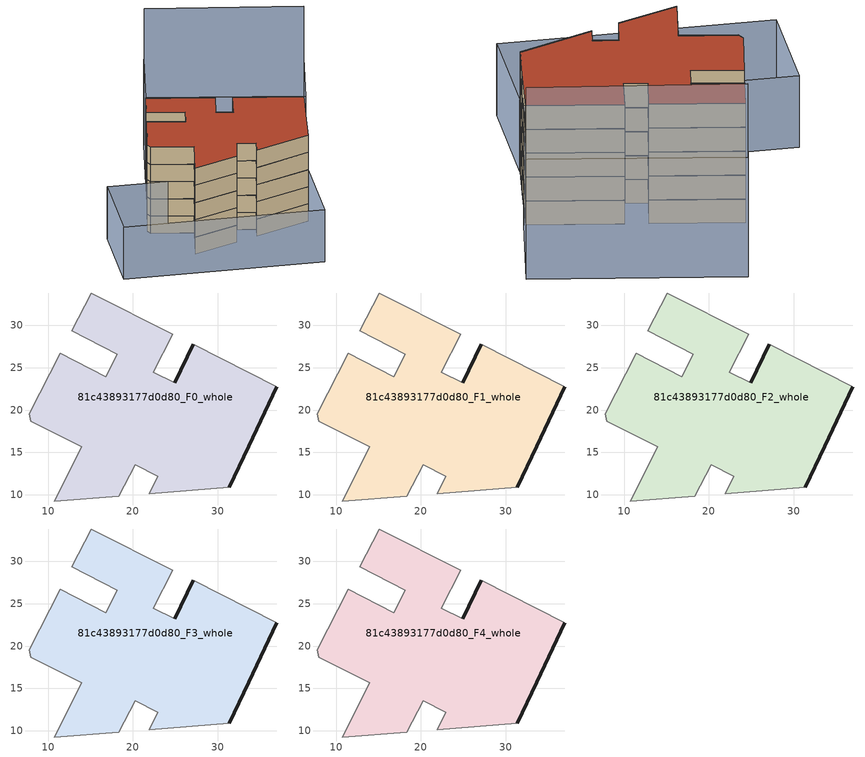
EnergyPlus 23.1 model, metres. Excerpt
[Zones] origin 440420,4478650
81c43893177d0d80_F0_whole
 floor ground (EU_floor_Construction): 31.39,10.91 33.66,15.74 36.96,22.76 27.13,27.73 24.91,23.2 22.42,24.47 24.71,28.94 15.09,33.8 12.79,29.33 18.17,26.61 16.81,23.92 11.45,26.69 7.77,19.56 7.94,18.68 13.96,15.66 10.71,9.27 18.3,9.82 20.25,13.57 22.94,12.19 21.92,10.12 z0
 wall outside (EU_wall_Construction): 24.91,23.2 27.13,27.73 / 36.96,22.76 33.66,15.74 31.39,10.91 z0:3
 wall adiabatic (EU_wall_Construction): 31.39,10.91 21.92,10.12 22.94,12.19 20.25,13.57 18.3,9.82 10.71,9.27 13.96,15.66 7.94,18.68 7.77,19.56 11.45,26.69 16.81,23.92 18.17,26.61 12.79,29.33 15.09,33.8 24.71,28.94 22.42,24.47 24.91,23.2 / 27.13,27.73 36.96,22.76 z0:3
81c43893177d0d80_F1_whole
 floor to 81c43893177d0d80_F0_whole (EU_floor_Construction): 31.39,10.91 33.66,15.74 36.96,22.76 27.13,27.73 24.91,23.2 22.42,24.47 24.7,28.94 15.09,33.8 12.79,29.33 18.17,26.61 16.81,23.92 11.45,26.69 7.77,19.56 7.94,18.68 13.96,15.66 10.71,9.27 18.3,9.82 20.25,13.57 22.94,12.19 21.92,10.12 z3
 wall outside (EU_wall_Construction): 24.91,23.2 27.13,27.73 / 36.96,22.76 33.66,15.74 31.39,10.91 z3:6
 wall adiabatic (EU_wall_Construction): 31.39,10.91 21.92,10.12 22.94,12.19 20.25,13.57 18.3,9.82 10.71,9.27 13.96,15.66 7.94,18.68 7.77,19.56 11.45,26.69 16.81,23.92 18.17,26.61 12.79,29.33 15.09,33.8 24.71,28.94 22.42,24.47 24.91,23.2 / 27.13,27.73 36.96,22.76 z3:6
81c43893177d0d80_F2_whole
 floor to 81c43893177d0d80_F1_whole (EU_floor_Construction): 31.39,10.91 33.66,15.74 36.96,22.76 27.13,27.73 24.91,23.2 22.42,24.47 24.7,28.94 15.09,33.8 12.79,29.33 18.17,26.61 16.81,23.92 11.45,26.69 7.77,19.56 7.94,18.68 13.96,15.66 10.71,9.27 18.3,9.82 20.25,13.57 22.94,12.19 21.92,10.12 z6
 wall outside (EU_wall_Construction): 24.91,23.2 27.13,27.73 / 36.96,22.76 33.66,15.74 31.39,10.91 z6:9
 wall adiabatic (EU_wall_Construction): 31.39,10.91 21.92,10.12 22.94,12.19 20.25,13.57 18.3,9.82 10.71,9.27 13.96,15.66 7.94,18.68 7.77,19.56 11.45,26.69 16.81,23.92 18.17,26.61 12.79,29.33 15.09,33.8 24.71,28.94 22.42,24.47 24.91,23.2 / 27.13,27.73 36.96,22.76 z6:9
81c43893177d0d80_F3_whole
 floor to 81c43893177d0d80_F2_whole (EU_floor_Construction): 31.39,10.91 33.66,15.74 36.96,22.76 27.13,27.73 24.91,23.2 22.42,24.47 24.7,28.94 15.09,33.8 12.79,29.33 18.17,26.61 16.81,23.92 11.45,26.69 7.77,19.56 7.94,18.68 13.96,15.66 10.71,9.27 18.3,9.82 20.25,13.57 22.94,12.19 21.92,10.12 z9
 wall outside (EU_wall_Construction): 24.91,23.2 27.13,27.73 / 36.96,22.76 33.66,15.74 31.39,10.91 z9:12
 wall adiabatic (EU_wall_Construction): 31.39,10.91 21.92,10.12 22.94,12.19 20.25,13.57 18.3,9.82 10.71,9.27 13.96,15.66 7.94,18.68 7.77,19.56 11.45,26.69 16.81,23.92 18.17,26.61 12.79,29.33 15.09,33.8 24.71,28.94 22.42,24.47 24.91,23.2 / 27.13,27.73 36.96,22.76 z9:12
81c43893177d0d80_F4_whole
 floor to 81c43893177d0d80_F3_whole (EU_floor_Construction): 31.39,10.91 33.66,15.74 36.96,22.76 27.13,27.73 24.91,23.2 22.42,24.47 24.7,28.94 15.09,33.8 12.79,29.33 18.17,26.61 16.81,23.92 11.45,26.69 7.77,19.56 7.94,18.68 13.96,15.66 10.71,9.27 18.3,9.82 20.25,13.57 22.94,12.19 21.92,10.12 z12
 wall outside (EU_wall_Construction): 24.91,23.2 27.13,27.73 / 36.96,22.76 33.66,15.74 31.39,10.91 z12:15
 wall adiabatic (EU_wall_Construction): 31.39,10.91 21.92,10.12 22.94,12.19 20.25,13.57 18.3,9.82 10.71,9.27 13.96,15.66 7.94,18.68 7.77,19.56 11.45,26.69 16.81,23.92 18.17,26.61 12.79,29.33 15.09,33.8 24.71,28.94 22.42,24.47 24.91,23.2 / 27.13,27.73 36.96,22.76 z12:15
 roof outside (EU_roof_Construction): 36.96,22.76 33.66,15.74 31.39,10.91 21.92,10.12 22.94,12.19 20.25,13.57 18.3,9.82 10.71,9.27 13.96,15.66 7.94,18.68 7.77,19.56 11.45,26.69 16.81,23.92 18.17,26.61 12.79,29.33 15.09,33.8 24.71,28.94 22.42,24.47 24.91,23.2 27.13,27.73 z15
shading: 37.19,22.63 15.09,33.8 / 15.09,33.8 20.99,45.49 / 20.99,45.49 43.1,34.32 / 43.1,34.32 37.19,22.63 z0:15; 43.09,34.31 20.87,45.14 z0:24; 31.39,10.91 27.25,-2.34 / 27.25,-2.34 -2.98,7.1 / -2.98,7.1 1.16,20.36 / 1.16,20.36 31.39,10.91 z0:9
[Building]
EU S2 Campaign: North Axis=0; Terrain=City; Solar Distribution=FullExterior
[Site:Location]
Madrid: Latitude=40.5; Longitude=-3.5; Time Zone=1; Elevation=609
[SizingPeriod:WeatherFileDays]
AnnualSizingPeriod: Begin Month=1; Begin Day of Month=1; End Month=12; End Day of Month=31; Day of Week for Start Day=Monday; Use Weather File Daylight Saving Period=No; Use Weather File Rain and Snow Indicators=No
[MATERIAL]
EU_InternalMass_Material: Roughness=MediumRough; Thickness=0.1; Conductivity=1; Density=1800; Specific Heat=900; Thermal Absorptance=0.9; Solar Absorptance=0.7; Visible Absorptance=0.7
[MATERIAL:NOMASS] Roughness=MediumRough; Thermal Absorptance=0.9; Solar Absorptance=0.7; Visible Absorptance=0.7
Name | Thermal Resistance
EU_wall_NoMass | 0.419739
EU_roof_NoMass | 0.352165
EU_floor_NoMass | 0.608284
[CONSTRUCTION]
EU_wall_Construction: EU_wall_NoMass
EU_roof_Construction: EU_roof_NoMass
EU_floor_Construction: EU_floor_NoMass
EU_InternalMass_Construction: EU_InternalMass_Material
[ZONE] Type=1; Multiplier=1; Ceiling Height=autocalculate; Volume=1211.65; Floor Area=autocalculate; Part of Total Floor Area=Yes
81c43893177d0d80_F0_whole; 81c43893177d0d80_F1_whole; 81c43893177d0d80_F2_whole; 81c43893177d0d80_F3_whole; 81c43893177d0d80_F4_whole
[INTERNALMASS] Construction=EU_InternalMass_Construction; Surface Area=391.926
Name | Zone or ZoneList
81c43893177d0d80_F0_whole_EU_InternalMass | 81c43893177d0d80_F0_whole
81c43893177d0d80_F1_whole_EU_InternalMass | 81c43893177d0d80_F1_whole
81c43893177d0d80_F2_whole_EU_InternalMass | 81c43893177d0d80_F2_whole
81c43893177d0d80_F3_whole_EU_InternalMass | 81c43893177d0d80_F3_whole
81c43893177d0d80_F4_whole_EU_InternalMass | 81c43893177d0d80_F4_whole
[OTHEREQUIPMENT] Fuel Type=Electricity; Design Level Calculation Method=Watts/Area; Power per Zone Floor Area=1; Fraction Latent=0; Fraction Radiant=0; Fraction Lost=0; Carbon Dioxide Generation Rate=0; EndUse Subcategory=EU_Step8_InternalGains
Name | Zone or ZoneList or Space or SpaceList | Schedule
EU_Step8_InternalGain_81c43893177d0d80_F0_whole_f000 | 81c43893177d0d80_F0_whole | EU_Step8_GainSchedule_81c43893177d0d80_F0_whole_f000
EU_Step8_InternalGain_81c43893177d0d80_F1_whole_f000 | 81c43893177d0d80_F1_whole | EU_Step8_GainSchedule_81c43893177d0d80_F1_whole_f000
EU_Step8_InternalGain_81c43893177d0d80_F2_whole_f000 | 81c43893177d0d80_F2_whole | EU_Step8_GainSchedule_81c43893177d0d80_F2_whole_f000
EU_Step8_InternalGain_81c43893177d0d80_F3_whole_f000 | 81c43893177d0d80_F3_whole | EU_Step8_GainSchedule_81c43893177d0d80_F3_whole_f000
EU_Step8_InternalGain_81c43893177d0d80_F4_whole_f000 | 81c43893177d0d80_F4_whole | EU_Step8_GainSchedule_81c43893177d0d80_F4_whole_f000
[ZONEVENTILATION:DESIGNFLOWRATE] Schedule=EU_AlwaysOn; Design Flow Rate Calculation Method=AirChanges/Hour; Air Changes per Hour=0.703302; Ventilation Type=Natural; Fan Pressure Rise=0; Fan Total Efficiency=1; Constant Term Coefficient=1; Temperature Term Coefficient=0; Velocity Term Coefficient=0; Velocity Squared Term Coefficient=0; Minimum Indoor Temperature=-100; Maximum Indoor Temperature=100; Delta Temperature=-100; Minimum Outdoor Temperature=-100; Maximum Outdoor Temperature=100; Maximum Wind Speed=40
Name | Zone or ZoneList or Space or SpaceList
EU_ConstantAir_81c43893177d0d80_F0_whole | 81c43893177d0d80_F0_whole
EU_ConstantAir_81c43893177d0d80_F1_whole | 81c43893177d0d80_F1_whole
EU_ConstantAir_81c43893177d0d80_F2_whole | 81c43893177d0d80_F2_whole
EU_ConstantAir_81c43893177d0d80_F3_whole | 81c43893177d0d80_F3_whole
EU_ConstantAir_81c43893177d0d80_F4_whole | 81c43893177d0d80_F4_whole
[HVACTEMPLATE:THERMOSTAT] Constant Heating Setpoint=20; Constant Cooling Setpoint=50
EU_HeatOnly_81c43893177d0d80_F0_whole; EU_HeatOnly_81c43893177d0d80_F1_whole; EU_HeatOnly_81c43893177d0d80_F2_whole; EU_HeatOnly_81c43893177d0d80_F3_whole; EU_HeatOnly_81c43893177d0d80_F4_whole
[HVACTEMPLATE:ZONE:IDEALLOADSAIRSYSTEM] System Availability Schedule=EU_AlwaysOn; Maximum Heating Supply Air Temperature=50; Minimum Cooling Supply Air Temperature=13; Maximum Heating Supply Air Humidity Ratio=0.0156; Minimum Cooling Supply Air Humidity Ratio=0.0077; Heating Limit=NoLimit; Cooling Limit=NoLimit; Heating Availability Schedule=EU_AlwaysOn; Cooling Availability Schedule=EU_CoolingOff; Dehumidification Control Type=ConstantSensibleHeatRatio; Cooling Sensible Heat Ratio=0.7; Dehumidification Setpoint=60; Humidification Control Type=None; Humidification Setpoint=30; Outdoor Air Method=None; Outdoor Air Flow Rate per Person=0.00944; Outdoor Air Flow Rate per Zone Floor Area=0; Outdoor Air Flow Rate per Zone=0; Demand Controlled Ventilation Type=None; Outdoor Air Economizer Type=NoEconomizer; Heat Recovery Type=None; Sensible Heat Recovery Effectiveness=0.7; Latent Heat Recovery Effectiveness=0.65
Name | Template Thermostat
81c43893177d0d80_F0_whole | EU_HeatOnly_81c43893177d0d80_F0_whole
81c43893177d0d80_F1_whole | EU_HeatOnly_81c43893177d0d80_F1_whole
81c43893177d0d80_F2_whole | EU_HeatOnly_81c43893177d0d80_F2_whole
81c43893177d0d80_F3_whole | EU_HeatOnly_81c43893177d0d80_F3_whole
81c43893177d0d80_F4_whole | EU_HeatOnly_81c43893177d0d80_F4_whole
[SIZING:ZONE] Zone Cooling Design Supply Air Temperature Input Method=SupplyAirTemperature; Zone Cooling Design Supply Air Temperature=13; Zone Heating Design Supply Air Temperature Input Method=SupplyAirTemperature; Zone Heating Design Supply Air Temperature=50; Zone Cooling Design Supply Air Humidity Ratio=0.008; Zone Heating Design Supply Air Humidity Ratio=0.008; Cooling Design Air Flow Method=DesignDay; Cooling Design Air Flow Rate=0; Cooling Minimum Air Flow per Zone Floor Area=0.000762; Cooling Minimum Air Flow=0; Cooling Minimum Air Flow Fraction=0.2; Heating Design Air Flow Method=DesignDay; Heating Design Air Flow Rate=0; Heating Maximum Air Flow per Zone Floor Area=0.002032; Heating Maximum Air Flow=0.141576; Heating Maximum Air Flow Fraction=0.3; Account for Dedicated Outdoor Air System=No; Dedicated Outdoor Air System Control Strategy=NeutralSupplyAir; Dedicated Outdoor Air Low Setpoint Temperature for Design=autosize; Dedicated Outdoor Air High Setpoint Temperature for Design=autosize; Zone Load Sizing Method=Sensible Load Only No Latent Load; Zone Latent Cooling Design Supply Air Humidity Ratio Input Method=HumidityRatioDifference; Zone Cooling Design Supply Air Humidity Ratio Difference=0.005; Zone Latent Heating Design Supply Air Humidity Ratio Input Method=HumidityRatioDifference; Zone Humidification Design Supply Air Humidity Ratio Difference=0.005
81c43893177d0d80_F0_whole; 81c43893177d0d80_F1_whole; 81c43893177d0d80_F2_whole; 81c43893177d0d80_F3_whole; 81c43893177d0d80_F4_whole
[SCHEDULE:CONSTANT]
Name | Hourly Value
EU_AlwaysOn | 1
EU_CoolingOff | 0
[SCHEDULE:FILE] Column Number=1; Rows to Skip at Top=0; Number of Hours of Data=8760; Column Separator=Comma; Interpolate to Timestep=No; Minutes per Item=60; Adjust Schedule for Daylight Savings=Yes
Name | File
EU_Step8_GainSchedule_81c43893177d0d80_F0_whole_f000 | ../../schedules/81c43893177d0d80/81c43893177d0d80_F0_whole_f000_gain.csv
EU_Step8_GainSchedule_81c43893177d0d80_F1_whole_f000 | ../../schedules/81c43893177d0d80/81c43893177d0d80_F1_whole_f000_gain.csv
EU_Step8_GainSchedule_81c43893177d0d80_F2_whole_f000 | ../../schedules/81c43893177d0d80/81c43893177d0d80_F2_whole_f000_gain.csv
EU_Step8_GainSchedule_81c43893177d0d80_F3_whole_f000 | ../../schedules/81c43893177d0d80/81c43893177d0d80_F3_whole_f000_gain.csv
EU_Step8_GainSchedule_81c43893177d0d80_F4_whole_f000 | ../../schedules/81c43893177d0d80/81c43893177d0d80_F4_whole_f000_gain.csv
